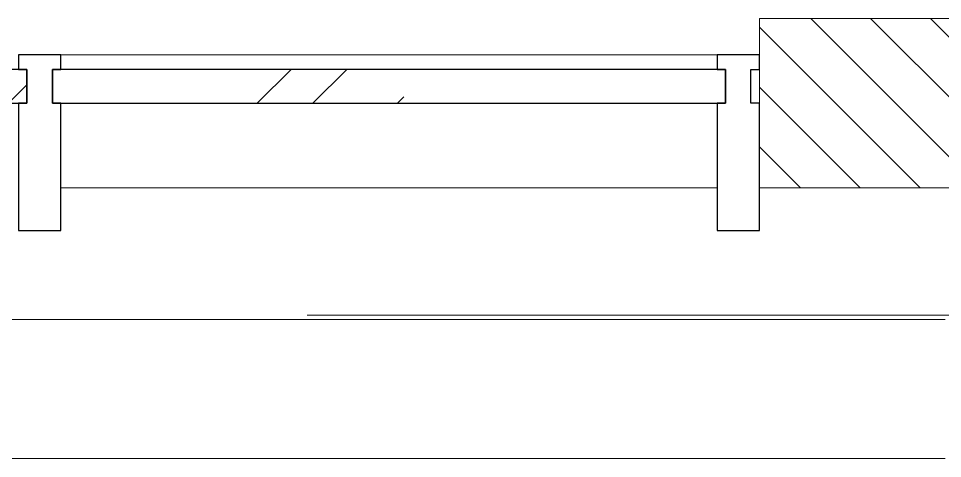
# Model space of a CAD drawing. Header units: millimetres. Extents: x -4185 to 186529, y -8553 to 29097.
# Drawn here: x 12585 to 13676, y 26831 to 27350 of the extents above; entities that cross this region are included whole.
import ezdxf

# ---------------------------------------------------------------- set-up
doc = ezdxf.new("R2010")
doc.units = ezdxf.units.MM
doc.linetypes.add('Осевая', pattern=[3175, 635, -476.25, 1587.5, -476.25])
for name, color, linetype, lineweight in [('A-GLAZ-CURT', 7, 'Continuous', 9), ('A-GLAZ-CURT-1', 7, 'Continuous', 25), ('A-GLAZ-CWMG', 7, 'Continuous', 9), ('A-GLAZ-CWMG-1', 7, 'Continuous', 25), ('A-WALL', 7, 'Continuous', 9), ('M-EQPM', 7, 'Continuous', 9), ('Оси-2', 7, 'Осевая', 9)]:
    doc.layers.add(name, color=color, linetype=linetype, lineweight=lineweight)
doc.layers.add('A-WALL-1', color=7, linetype='Continuous', lineweight=9, true_color=0x3c3c3c)
doc.layers.add('M-EQPM-1', color=7, linetype='Continuous', lineweight=9, true_color=0xd4d4d4)

# ---------------------------------------------------------------- blocks, each defined once
blk = doc.blocks.new('Системная панель - Стекло - 40мм-V14-План размещения напольных электротехнических лючков и розеток 1 этажа в осях 1-12')
at = {"layer": 'A-GLAZ-CURT'}
h = blk.add_hatch(dxfattribs=at)
h.set_pattern_fill('FP_27', color=256, style=0, pattern_type=2)
h.set_pattern_definition([(45, (-12285.26, -27190), (-282.8427, 282.8427), [200, -600]), (45, (-12485.26, -27290), (-282.8427, 282.8427), [600, -200]), (45, (-12085.26, -27390), (-282.8427, 282.8427), [200, -600])])
h.paths.add_polyline_path([(-410, -40), (410, -40), (410, 0), (-410, 0)])
at = {"layer": 'A-GLAZ-CURT-1'}
for p, q in [((410, 0), (-410, 0)), ((-410, 0), (-410, -40)), ((410, -40), (410, 0)), ((-410, -40), (410, -40))]:
    blk.add_line(p, q, dxfattribs=at)
blk = doc.blocks.new('Системная панель - Стекло - 40мм-V15-План размещения напольных электротехнических лючков и розеток 1 этажа в осях 1-12')
at = {"layer": 'A-GLAZ-CURT'}
h = blk.add_hatch(dxfattribs=at)
h.set_pattern_fill('FP_28', color=256, style=0, pattern_type=2)
h.set_pattern_definition([(45, (-13122.76, -27190), (-282.8427, 282.8427), [200, -600]), (45, (-13322.76, -27290), (-282.8427, 282.8427), [600, -200]), (45, (-12922.76, -27390), (-282.8427, 282.8427), [200, -600])])
h.paths.add_polyline_path([(-387.5, -40), (397.5, -40), (397.5, 0), (-397.5, 0), (-397.5, -40)])
at = {"layer": 'A-GLAZ-CURT-1'}
for p, q in [((397.5, 0), (-397.5, 0)), ((-397.5, 0), (-397.5, -40)), ((397.5, -40), (397.5, 0)), ((-397.5, -40), (397.5, -40))]:
    blk.add_line(p, q, dxfattribs=at)
blk = doc.blocks.new('Прямоугольный импост - Импост структурный с накладкой - 160мм-22794257-План размещения напольных электротехнических лючков и розеток 1 этажа в осях 1-12')
at = {"layer": 'A-GLAZ-CWMG'}
for p, q in [((4935, 27307), (4160, 27307)), ((4935, 27150), (4160, 27150))]:
    blk.add_line(p, q, dxfattribs=at)
blk = doc.blocks.new('Прямоугольный импост - Импост структурный с накладкой - 190мм-20153711-План размещения напольных электротехнических лючков и розеток 1 этажа в осях 1-12')
at = {"layer": 'A-GLAZ-CWMG-1'}
for p, q in [((-50, 40), (-50, 190)), ((-50, 190), (0, 190)), ((0, 190), (0, 40)), ((-40, 40), (-50, 40)), ((-40, 0), (-40, 40)), ((-10, 40), (-10, 0)), ((0, 40), (-10, 40)), ((-50, -17), (-50, 0)), ((-50, 0), (-40, 0)), ((-10, 0), (0, 0)), ((0, 0), (0, -17)), ((0, -17), (-50, -17))]:
    blk.add_line(p, q, dxfattribs=at)
blk = doc.blocks.new('Прямоугольный импост - Импост структурный с накладкой - 190мм-20153693-План размещения напольных электротехнических лючков и розеток 1 этажа в осях 1-12')
at = {"layer": 'A-GLAZ-CWMG-1'}
for p, q in [((-25, 40), (-25, 190)), ((-25, 190), (25, 190)), ((25, 190), (25, 40)), ((-15, 40), (-25, 40)), ((-15, 0), (-15, 40)), ((15, 40), (15, 0)), ((25, 40), (15, 40)), ((-25, -17), (-25, 0)), ((-25, 0), (-15, 0)), ((15, 0), (25, 0)), ((25, 0), (25, -17)), ((25, -17), (-25, -17))]:
    blk.add_line(p, q, dxfattribs=at)
blk = doc.blocks.new('radiator_prado_classic_z_tip_30_po exemplyaru - Classic Z Тип 30-500-30677905-План размещения напольных электротехнических лючков и розеток 1 этажа в осях 1-12')
at = {"layer": 'M-EQPM-1'}
for p, q in [((1800, 228), (0, 228)), ((0, 64), (1800, 64))]:
    blk.add_line(p, q, dxfattribs=at)

msp = doc.modelspace()

# ---------------------------------------------------------------- hatches: boundary and pattern name
at = {"layer": 'A-WALL'}
h = msp.add_hatch(dxfattribs=at)
h.set_pattern_fill('FP_31', color=256, style=0, pattern_type=2)
h.set_pattern_definition([(135, (0, 0), (-35.35534, -35.35534), [])])
h.paths.add_polyline_path([(13690, 27150), (13710, 27150), (13710, 27350), (13460.3, 27350), (13460.3, 27150), (13689, 27150)])
h.paths.add_polyline_path([(4060, 27150), (4110, 27150), (4110, 27350), (4060, 27350)])

# ---------------------------------------------------------------- linework, layer by layer
at = {"layer": 'A-WALL-1'}
for p, q in [((13710, 27350), (13460.3, 27350)), ((13460.3, 27350), (13460.3, 27150)), ((13460.3, 27150), (13710, 27150))]:
    msp.add_line(p, q, dxfattribs=at)
at = {"layer": 'Оси-2'}
msp.add_line((-885.2, 27000), (31290.5, 27000), dxfattribs=at)

# ---------------------------------------------------------------- block references
at = {"layer": 'A-GLAZ-CURT'}
for name, p in [('Системная панель - Стекло - 40мм-V14-План размещения напольных электротехнических лючков и розеток 1 этажа в осях 1-12', (12185.3, 27290)), ('Системная панель - Стекло - 40мм-V15-План размещения напольных электротехнических лючков и розеток 1 этажа в осях 1-12', (13022.8, 27290))]:
    msp.add_blockref(name, p, dxfattribs=at)
at = {"layer": 'A-GLAZ-CWMG', "extrusion": (0, 0, -1), "rotation": 180}
for name, p in [('Прямоугольный импост - Импост структурный с накладкой - 190мм-20153693-План размещения напольных электротехнических лючков и розеток 1 этажа в осях 1-12', (-12610.3, 27290)), ('Прямоугольный импост - Импост структурный с накладкой - 190мм-20153711-План размещения напольных электротехнических лючков и розеток 1 этажа в осях 1-12', (-13460.3, 27290))]:
    msp.add_blockref(name, p, dxfattribs=at)
at = {"layer": 'A-GLAZ-CWMG'}
msp.add_blockref('Прямоугольный импост - Импост структурный с накладкой - 160мм-22794257-План размещения напольных электротехнических лючков и розеток 1 этажа в осях 1-12', (8475.3, 0), dxfattribs=at)
at = {"layer": 'M-EQPM', "rotation": 180}
msp.add_blockref('radiator_prado_classic_z_tip_30_po exemplyaru - Classic Z Тип 30-500-30677905-План размещения напольных электротехнических лючков и розеток 1 этажа в осях 1-12', (13679.7, 27058.8), dxfattribs=at)

doc.saveas('drawing.dxf')
